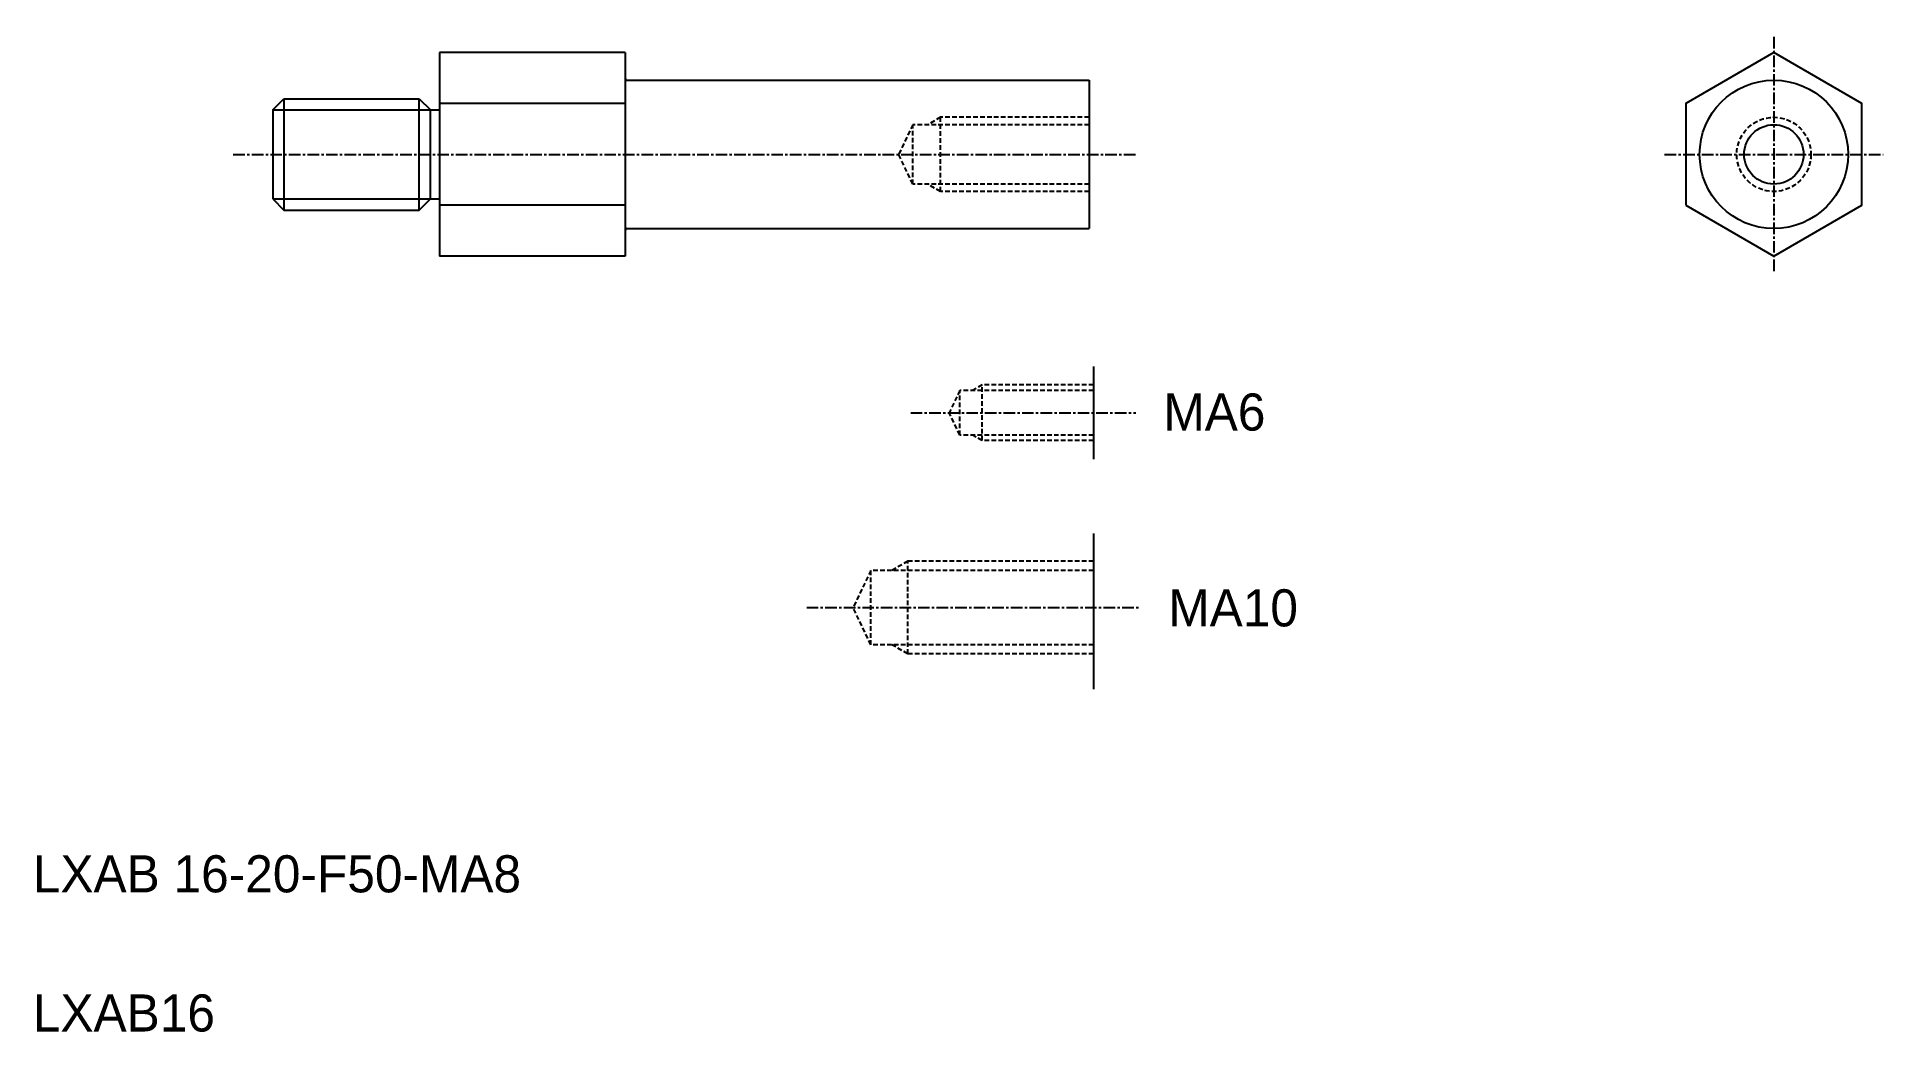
# Model space of a CAD drawing. Extents: x -52 to 147, y 87 to 194.
import ezdxf

# ---------------------------------------------------------------- set-up
doc = ezdxf.new("R2010")
doc.units = 0
doc.linetypes.add('CENTER', pattern=[2, 1.25, -0.25, 0.25, -0.25])
doc.linetypes.add('DASHED', pattern=[0.75, 0.5, -0.25])
doc.layers.get('0').update_dxf_attribs({"linetype": 'CONTINUOUS'})
doc.layers.add('CENTER', color=1, linetype='CENTER')

msp = doc.modelspace()

# ---------------------------------------------------------------- linework, layer by layer
at = {"color": 7, "linetype": 'CONTINUOUS'}
for p, q in [((-8.29, 192.7), (-8.29, 170.77)), ((11.71, 192.7), (-8.29, 192.7)), ((11.71, 192.7), (11.71, 170.77)), ((11.91, 189.73), (61.71, 189.73)), ((39.36, 189.73), (39.36, 189.73)), ((46.81, 189.73), (46.81, 189.73)), ((61.71, 189.73), (61.71, 173.73)), ((-26.29, 186.53), (-25.09, 187.73)), ((-25.09, 187.73), (-25.09, 175.73)), ((-25.09, 187.73), (-10.49, 187.73)), ((-10.49, 175.73), (-10.49, 187.73)), ((-10.49, 187.73), (-9.29, 186.53)), ((11.71, 187.22), (-8.29, 187.22)), ((-26.29, 186.53), (-26.29, 176.93)), ((-9.29, 176.93), (-9.29, 186.53)), ((-9.29, 186.53), (-8.29, 186.53)), ((-26.29, 176.93), (-25.09, 175.73)), ((-25.09, 175.73), (-10.49, 175.73)), ((-10.49, 175.73), (-9.29, 176.93)), ((-9.29, 176.93), (-8.29, 176.93)), ((11.71, 176.25), (-8.29, 176.25)), ((11.91, 173.73), (61.71, 173.73)), ((39.36, 173.73), (39.36, 173.73)), ((46.81, 173.73), (46.81, 173.73)), ((11.71, 170.77), (-8.29, 170.77)), ((62.18, 158.88), (62.18, 148.88)), ((62.18, 140.85), (62.18, 124.09))]:
    msp.add_line(p, q, dxfattribs=at)
at = {"color": 3, "linetype": 'CONTINUOUS'}
for p, q in [((-26.29, 186.53), (-9.29, 186.53)), ((-26.29, 176.93), (-9.29, 176.93))]:
    msp.add_line(p, q, dxfattribs=at)
at = {"color": 3, "linetype": 'DASHED'}
for p, q in [((45.71, 185.73), (44.32, 184.93)), ((45.71, 177.73), (45.71, 185.73)), ((61.71, 185.73), (45.71, 185.73)), ((42.71, 184.93), (41.18, 181.73)), ((42.71, 178.53), (42.71, 184.93)), ((61.71, 184.93), (42.71, 184.93)), ((42.71, 178.53), (41.18, 181.73)), ((61.71, 178.53), (42.71, 178.53)), ((45.71, 177.73), (44.32, 178.53)), ((61.71, 177.73), (45.71, 177.73)), ((47.78, 156.28), (46.64, 153.88)), ((62.18, 156.28), (47.78, 156.28)), ((47.78, 151.48), (47.78, 156.28)), ((50.18, 156.88), (49.14, 156.28)), ((62.18, 156.88), (50.18, 156.88)), ((50.18, 150.88), (50.18, 156.88)), ((47.78, 151.48), (46.64, 153.88)), ((62.18, 151.48), (47.78, 151.48)), ((50.18, 150.88), (49.14, 151.48)), ((62.18, 150.88), (50.18, 150.88)), ((42.18, 137.88), (40.45, 136.88)), ((42.18, 127.88), (42.18, 137.88)), ((62.18, 137.88), (42.18, 137.88)), ((38.18, 136.88), (36.27, 132.88)), ((38.18, 128.88), (38.18, 136.88)), ((62.18, 136.88), (38.18, 136.88)), ((38.18, 128.88), (36.27, 132.88)), ((62.18, 128.88), (38.18, 128.88)), ((42.18, 127.88), (40.45, 128.88)), ((62.18, 127.88), (42.18, 127.88))]:
    msp.add_line(p, q, dxfattribs=at)
at = {"color": 7, "linetype": 'CONTINUOUS'}
msp.add_lwpolyline([(126.02, 176.25), (135.52, 170.77), (145.02, 176.25), (145.02, 187.22), (135.52, 192.7), (126.02, 187.22)], close=True, dxfattribs=at)
for radius in [8, 3.2]:
    msp.add_circle((135.52, 181.73), radius, dxfattribs=at)
at = {"color": 3, "linetype": 'DASHED'}
msp.add_circle((135.52, 181.73), 4, dxfattribs=at)
at = {"color": 7, "linetype": 'CONTINUOUS'}
for centre, start, end in [((11.91, 189.93), 180, 270), ((11.91, 173.53), 90, 180)]:
    msp.add_arc(centre, 0.2, start, end, dxfattribs=at)
at = {"layer": 'CENTER', "color": 1, "linetype": 'CENTER'}
for p, q in [((135.52, 194.39), (135.52, 169.08)), ((-30.54, 181.73), (66.72, 181.73)), ((123.75, 181.73), (147.29, 181.73)), ((42.48, 153.88), (66.74, 153.88)), ((31.27, 132.88), (67.19, 132.88))]:
    msp.add_line(p, q, dxfattribs=at)

# ---------------------------------------------------------------- texts
at = {"color": 7, "linetype": 'CONTINUOUS'}
for s, p in [('MA6', (69.72, 151.96)), ('MA10', (70.25, 130.85)), ('LXAB 16-20-F50-MA8', (-52.14, 102.18)), ('LXAB16', (-52.14, 87.18))]:
    msp.add_text(s, height=4, dxfattribs=at).set_placement(p)

doc.saveas('drawing.dxf')
